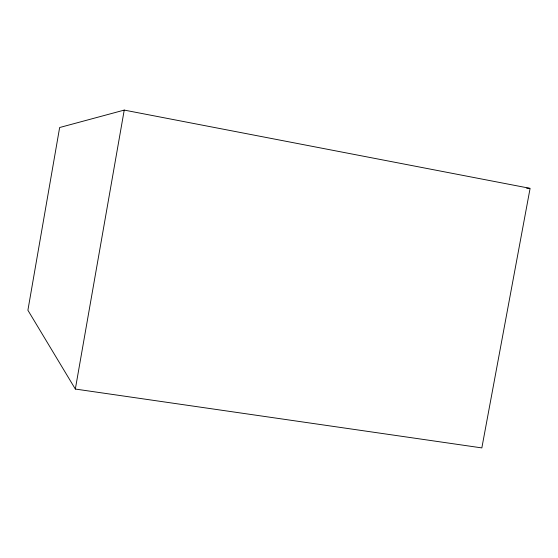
<?xml version="1.0" encoding="UTF-8"?>
<svg xmlns="http://www.w3.org/2000/svg" width="558" height="558" viewBox="0 0 558 558"><rect width="100%" height="100%" fill="white"/><g stroke="black" fill="none" stroke-linecap="round" stroke-linejoin="round"><path stroke-width="0.84" d="M75.337 389.052L124.232 110.093L530.1 188.353L481.84 447.907L75.337 389.052L27.9 310.241L59.643 127.524L124.232 110.093M526.619 188.186L529.228 188.311"/></g></svg>
